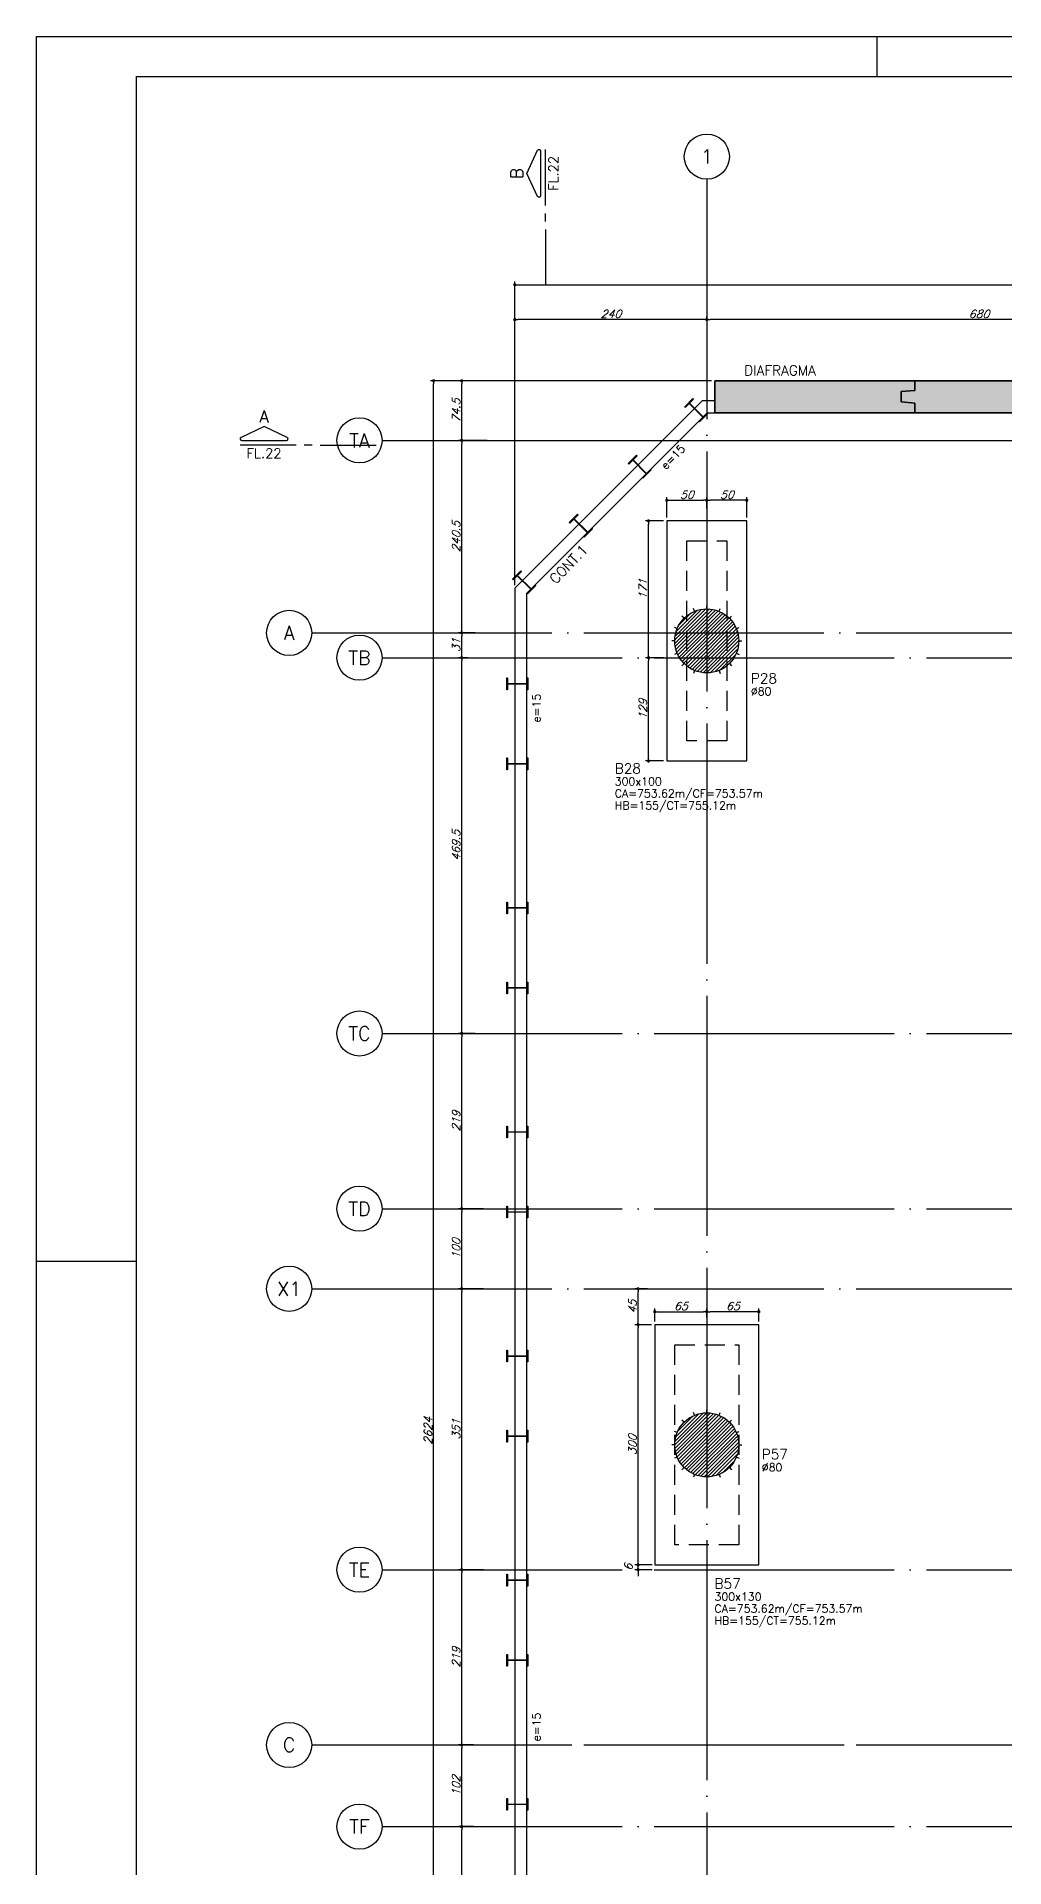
# Model space of a CAD drawing. Header units: millimetres. Extents: x -4137 to 5508, y -2380 to 3650.
# Drawn here: x -4137 to -2928, y -168 to 2120 of the extents above; entities that cross this region are included whole.
import ezdxf
from ezdxf.enums import TextEntityAlignment as Align

# ---------------------------------------------------------------- set-up
doc = ezdxf.new("R2010")
doc.units = ezdxf.units.MM
doc.header["$LTSCALE"] = 50
for name, pattern in [('ACAD_ISO04W100', [30, 24, -3, 0, -3]), ('DASHED', [0.75, 0.5, -0.25]), ('EIXO', [6.8, 6, -0.4, 0, -0.4])]:
    doc.linetypes.add(name, pattern=pattern)
doc.layers.add('A-DETL-MBND', color=5, linetype='Continuous', lineweight=9)
for name, color, linetype in [('F-BLOCOS', 3, 'Continuous'), ('F-BLOCOS-DIM', 2, 'Continuous'), ('F-BLOCOS-NOME', 3, 'Continuous'), ('F-CORTE-INDICAÇÃO', 4, 'Continuous'), ('F-COTAS', 106, 'Continuous'), ('F-EIXO', 12, 'EIXO'), ('F-ESTACAS-BARRETE', 2, 'Continuous'), ('F-MARGEM', 1, 'Continuous'), ('F-PARC-DIM', 2, 'Continuous'), ('F-PARC-NOME', 4, 'Continuous'), ('F-PILARES-DIM', 172, 'Continuous'), ('F-PILARES-HACH', 174, 'Continuous'), ('F-PILARES-N', 170, 'Continuous'), ('F-PILARES-NASCE', 4, 'Continuous'), ('F-PILARES-NOME', 170, 'Continuous'), ('F-PM_EST', 1, 'Continuous'), ('F-SOLIDO-EST', 252, 'Continuous'), ('F-TEXTO', 6, 'Continuous'), ('F-VIGAS', 3, 'Continuous')]:
    doc.layers.add(name, color=color, linetype=linetype)
doc.styles.add('CP-TEXT-INCL', font='simplex.shx', dxfattribs={"oblique": 20})
doc.styles.add('MCP', font='simplex.shx')
doc.styles.add('ROMANS', font='simplex.shx')
doc.dimstyles.new('CP-COTAS-50', dxfattribs={"dimscale": 0.8, "dimtxt": 12.5, "dimasz": 5, "dimexe": 5, "dimexo": 5, "dimgap": 2.5, "dimtad": 1, "dimdec": 1, "dimdsep": 46, "dimtxsty": 'CP-TEXT-INCL', "dimblk1": 'DOT', "dimblk2": 'DOT', "dimsah": 1, "dimcen": 9, "dimclrd": 256, "dimclre": 256, "dimclrt": 256, "dimadec": 0, "dimazin": 0, "dimtfac": 1, "dimtdec": 1, "dimtmove": 2, "dimatfit": 3, "dimldrblk": 'DOT', "dimfxl": 0, "dimtolj": 1, "dimarcsym": 0})

# ---------------------------------------------------------------- blocks, each defined once
blk = doc.blocks.new('A0-4L_900')
at = {"layer": 'F-MARGEM', "color": 2}
for p, q in [((21, 90), (21, 89)), ((0, 59.4), (2.5, 59.4))]:
    blk.add_line(p, q, dxfattribs=at)
blk.add_lwpolyline([(0, 0), (0, 90), (192.9, 90), (192.9, 0)], close=True, dxfattribs=at)
at = {"layer": 'F-MARGEM', "color": 7}
blk.add_lwpolyline([(2.5, 89), (191.9, 89), (191.9, 1), (2.5, 1)], close=True, dxfattribs=at)
blk = doc.blocks.new('*U10')
at = {"layer": 'F-CORTE-INDICAÇÃO'}
for p, q in [((-100, 0), (-170, 0)), ((-80, 0), (-90, 0)), ((-70, 0), (0, 0))]:
    blk.add_line(p, q, dxfattribs=at)
blk.add_lwpolyline([(-112, 6, 0.802585), (-111.2, 9.8), (-140, 23.3), (-168.8, 9.8, 0.802585), (-168, 6)], format="xyb", close=True, dxfattribs=at)
at = {"layer": 'F-CORTE-INDICAÇÃO', "style": 'ROMANS'}
blk.add_attdef('CORTE', text='', height=15, dxfattribs=at).set_placement((-140, 35.8), align=Align.MIDDLE_CENTER)
at = {"layer": 'F-CORTE-INDICAÇÃO', "color": 2, "style": 'ROMANS'}
blk.add_attdef('FOLHA', text='', height=12, dxfattribs=at).set_placement((-140, -10), align=Align.MIDDLE_CENTER)
blk = doc.blocks.new('*U4')
at = {"layer": 'F-EIXO'}
blk.add_line((0, 0), (7197, 0), dxfattribs=at)
at = {"layer": 'F-EIXO', "color": 2, "linetype": 'Continuous'}
blk.add_circle((-28.2072, 0), 28.2072, dxfattribs=at)
at = {"layer": 'F-TEXTO', "style": 'ROMANS'}
blk.add_attdef('EIXO', text='', height=17.5, dxfattribs=at).set_placement((-28.2072, 0), align=Align.MIDDLE_CENTER)
blk = doc.blocks.new('*U5')
at = {"layer": 'F-EIXO'}
blk.add_line((0, 0), (7285, 0), dxfattribs=at)
at = {"layer": 'F-EIXO', "color": 2, "linetype": 'Continuous'}
blk.add_circle((-28.2072, 0), 28.2072, dxfattribs=at)
at = {"layer": 'F-TEXTO', "style": 'ROMANS'}
blk.add_attdef('EIXO', text='', height=17.5, dxfattribs=at).set_placement((-28.2072, 0), align=Align.MIDDLE_CENTER)
blk = doc.blocks.new('*U25')
at = {"layer": 'F-EIXO'}
blk.add_line((0, 0), (0, -3127.9), dxfattribs=at)
at = {"layer": 'F-EIXO', "color": 2, "linetype": 'Continuous'}
blk.add_circle((0, 28.2), 28.2, dxfattribs=at)
at = {"layer": 'F-TEXTO', "style": 'ROMANS'}
blk.add_attdef('EIXO', text='', height=17.5, rotation=360, dxfattribs=at).set_placement((0, 28.2), align=Align.MIDDLE_CENTER)
blk = doc.blocks.new('A$C10EB3C7A')
at = {"layer": 'F-EIXO'}
for p, q in [((-3621.1, 1615), (3550.6, 1615)), ((-3768.5, -15), (3491.1, -15))]:
    blk.add_line(p, q, dxfattribs=at)
at = {"layer": 'F-EIXO', "linetype": 'Continuous'}
for name, p, values in [('*U25', (-3300, 1941.4), {'EIXO': '1'}), ('*U4', (-3705.8, 1615), {'EIXO': 'TA'}), ('*U5', (-3793.7, 1374.5), {'EIXO': 'A'}), ('*U4', (-3705.8, 1343.5), {'EIXO': 'TB'}), ('*U4', (-3705.8, 874), {'EIXO': 'TC'}), ('*U4', (-3705.8, 655), {'EIXO': 'TD'}), ('*U5', (-3793.7, 555), {'EIXO': 'X1'}), ('*U4', (-3705.8, 204), {'EIXO': 'TE'}), ('*U5', (-3793.7, -15), {'EIXO': 'C'}), ('*U4', (-3705.8, -117), {'EIXO': 'TF'})]:
    blk.add_blockref(name, p, dxfattribs=at).add_auto_attribs(values)
blk = doc.blocks.new('_DOT')
at = {"color": 0, "linetype": 'ByBlock'}
blk.add_line((-0.5, 0), (-1, 0), dxfattribs=at)
at = {"color": 0, "linetype": 'ByBlock', "const_width": 0.5}
blk.add_lwpolyline([(-0.25, 0, 1), (0.25, 0, 1)], format="xyb", close=True, dxfattribs=at)
blk = doc.blocks.new('*D70')
at = {"layer": 'DEFPOINTS', "color": 0, "linetype": 'Continuous', "transparency": 16777216}
for p in [(3284.5, 1809.4), (3284.5, 1699.5), (-3540, 1430.2)]:
    blk.add_point(p, dxfattribs=at)
at = {"layer": 'F-COTAS', "linetype": 'Continuous', "lineweight": -2, "transparency": 16777216}
for p, q in [((-3540, 1434.2), (-3540, 1813.4)), ((-3536, 1809.4), (3280.5, 1809.4)), ((3284.5, 1703.5), (3284.5, 1813.4))]:
    blk.add_line(p, q, dxfattribs=at)
at = {"layer": 'F-COTAS', "linetype": 'Continuous', "lineweight": -2, "transparency": 16777216, "xscale": 4, "yscale": 4, "zscale": 4, "rotation": 180}
blk.add_blockref('_DOT', (-3540, 1809.4), dxfattribs=at)
at = {"layer": 'F-COTAS', "linetype": 'Continuous', "lineweight": -2, "transparency": 16777216, "xscale": 4, "yscale": 4, "zscale": 4}
blk.add_blockref('_DOT', (3284.5, 1809.4), dxfattribs=at)
at = {"layer": 'F-COTAS', "linetype": 'Continuous', "transparency": 16777216, "insert": (-127.7, 1816.4), "char_height": 10, "attachment_point": 5, "style": 'CP-TEXT-INCL'}
blk.add_mtext('\\A1;6824.5', dxfattribs=at)
blk = doc.blocks.new('*D90')
at = {"layer": 'DEFPOINTS', "color": 0, "linetype": 'Continuous', "transparency": 16777216}
for p in [(-3300, 1766), (-3300, 1762), (-2620, 1762)]:
    blk.add_point(p, dxfattribs=at)
at = {"layer": 'F-COTAS', "linetype": 'Continuous', "lineweight": -2, "transparency": 16777216}
for p, q in [((-3300, 1766), (-3300, 1770)), ((-2624, 1766), (-3296, 1766)), ((-2620, 1766), (-2620, 1770))]:
    blk.add_line(p, q, dxfattribs=at)
at = {"layer": 'F-COTAS', "linetype": 'Continuous', "lineweight": -2, "transparency": 16777216, "xscale": 4, "yscale": 4, "zscale": 4, "rotation": 180}
blk.add_blockref('_DOT', (-3300, 1766), dxfattribs=at)
at = {"layer": 'F-COTAS', "linetype": 'Continuous', "lineweight": -2, "transparency": 16777216, "xscale": 4, "yscale": 4, "zscale": 4}
blk.add_blockref('_DOT', (-2620, 1766), dxfattribs=at)
at = {"layer": 'F-COTAS', "linetype": 'Continuous', "transparency": 16777216, "insert": (-2960, 1773), "char_height": 10, "attachment_point": 5, "style": 'CP-TEXT-INCL'}
blk.add_mtext('\\A1;680', dxfattribs=at)
blk = doc.blocks.new('*D91')
at = {"layer": 'DEFPOINTS', "color": 0, "linetype": 'Continuous', "transparency": 16777216}
for p in [(-3540, 1766), (-3300, 1762), (-3540, 1430.2)]:
    blk.add_point(p, dxfattribs=at)
at = {"layer": 'F-COTAS', "linetype": 'Continuous', "lineweight": -2, "transparency": 16777216}
for p, q in [((-3540, 1434.2), (-3540, 1770)), ((-3304, 1766), (-3536, 1766)), ((-3300, 1766), (-3300, 1770))]:
    blk.add_line(p, q, dxfattribs=at)
at = {"layer": 'F-COTAS', "linetype": 'Continuous', "lineweight": -2, "transparency": 16777216, "xscale": 4, "yscale": 4, "zscale": 4, "rotation": 180}
blk.add_blockref('_DOT', (-3540, 1766), dxfattribs=at)
at = {"layer": 'F-COTAS', "linetype": 'Continuous', "lineweight": -2, "transparency": 16777216, "xscale": 4, "yscale": 4, "zscale": 4}
blk.add_blockref('_DOT', (-3300, 1766), dxfattribs=at)
at = {"layer": 'F-COTAS', "linetype": 'Continuous', "transparency": 16777216, "insert": (-3420, 1773), "char_height": 10, "attachment_point": 5, "style": 'CP-TEXT-INCL'}
blk.add_mtext('\\A1;240', dxfattribs=at)
blk = doc.blocks.new('*D92')
at = {"layer": 'DEFPOINTS', "color": 0, "linetype": 'Continuous', "transparency": 16777216}
for p in [(-3641.4, 1689.5), (-3290, 1689.5), (-3540, -934.5)]:
    blk.add_point(p, dxfattribs=at)
at = {"layer": 'F-COTAS', "linetype": 'Continuous', "lineweight": -2, "transparency": 16777216}
for p, q in [((-3294, 1689.5), (-3645.4, 1689.5)), ((-3641.4, -930.5), (-3641.4, 1685.5)), ((-3544, -934.5), (-3645.4, -934.5))]:
    blk.add_line(p, q, dxfattribs=at)
at = {"layer": 'F-COTAS', "linetype": 'Continuous', "lineweight": -2, "transparency": 16777216, "xscale": 4, "yscale": 4, "zscale": 4}
for p, rotation in [((-3641.4, 1689.5), 90), ((-3641.4, -934.5), 270)]:
    blk.add_blockref('_DOT', p, dxfattribs=dict(at, rotation=rotation))
at = {"layer": 'F-COTAS', "linetype": 'Continuous', "transparency": 16777216, "insert": (-3648.4, 377.5), "char_height": 10, "attachment_point": 5, "rotation": 90, "style": 'CP-TEXT-INCL'}
blk.add_mtext('\\A1;2624', dxfattribs=at)
blk = doc.blocks.new('*D95')
at = {"layer": 'DEFPOINTS', "color": 0, "linetype": 'Continuous', "transparency": 16777216}
for p in [(-3606.3, -117), (-3587.6, -117), (-3594.5, -484.5)]:
    blk.add_point(p, dxfattribs=at)
at = {"layer": 'F-COTAS', "linetype": 'Continuous', "lineweight": -2, "transparency": 16777216}
for p, q in [((-3591.6, -117), (-3610.3, -117)), ((-3606.3, -480.5), (-3606.3, -121)), ((-3598.5, -484.5), (-3610.3, -484.5))]:
    blk.add_line(p, q, dxfattribs=at)
at = {"layer": 'F-COTAS', "linetype": 'Continuous', "lineweight": -2, "transparency": 16777216, "xscale": 4, "yscale": 4, "zscale": 4}
for p, rotation in [((-3606.3, -117), 90), ((-3606.3, -484.5), 270)]:
    blk.add_blockref('_DOT', p, dxfattribs=dict(at, rotation=rotation))
at = {"layer": 'F-COTAS', "linetype": 'Continuous', "transparency": 16777216, "insert": (-3613.3, -300.7), "char_height": 10, "attachment_point": 5, "rotation": 90, "style": 'CP-TEXT-INCL'}
blk.add_mtext('\\A1;367.5', dxfattribs=at)
blk = doc.blocks.new('*D96')
at = {"layer": 'DEFPOINTS', "color": 0, "linetype": 'Continuous', "transparency": 16777216}
for p in [(-3606.3, -15), (-3587.6, -15), (-3587.6, -117)]:
    blk.add_point(p, dxfattribs=at)
at = {"layer": 'F-COTAS', "linetype": 'Continuous', "lineweight": -2, "transparency": 16777216}
for p, q in [((-3591.6, -15), (-3610.3, -15)), ((-3606.3, -113), (-3606.3, -19)), ((-3591.6, -117), (-3610.3, -117))]:
    blk.add_line(p, q, dxfattribs=at)
at = {"layer": 'F-COTAS', "linetype": 'Continuous', "lineweight": -2, "transparency": 16777216, "xscale": 4, "yscale": 4, "zscale": 4}
for p, rotation in [((-3606.3, -15), 90), ((-3606.3, -117), 270)]:
    blk.add_blockref('_DOT', p, dxfattribs=dict(at, rotation=rotation))
at = {"layer": 'F-COTAS', "linetype": 'Continuous', "transparency": 16777216, "insert": (-3613.3, -66), "char_height": 10, "attachment_point": 5, "rotation": 90, "style": 'CP-TEXT-INCL'}
blk.add_mtext('\\A1;102', dxfattribs=at)
blk = doc.blocks.new('*D97')
at = {"layer": 'DEFPOINTS', "color": 0, "linetype": 'Continuous', "transparency": 16777216}
for p in [(-3606.3, 204), (-3575, 204), (-3587.6, -15)]:
    blk.add_point(p, dxfattribs=at)
at = {"layer": 'F-COTAS', "linetype": 'Continuous', "lineweight": -2, "transparency": 16777216}
for p, q in [((-3579, 204), (-3610.3, 204)), ((-3606.3, -11), (-3606.3, 200)), ((-3591.6, -15), (-3610.3, -15))]:
    blk.add_line(p, q, dxfattribs=at)
at = {"layer": 'F-COTAS', "linetype": 'Continuous', "lineweight": -2, "transparency": 16777216, "xscale": 4, "yscale": 4, "zscale": 4}
for p, rotation in [((-3606.3, 204), 90), ((-3606.3, -15), 270)]:
    blk.add_blockref('_DOT', p, dxfattribs=dict(at, rotation=rotation))
at = {"layer": 'F-COTAS', "linetype": 'Continuous', "transparency": 16777216, "insert": (-3613.3, 94.5), "char_height": 10, "attachment_point": 5, "rotation": 90, "style": 'CP-TEXT-INCL'}
blk.add_mtext('\\A1;219', dxfattribs=at)
blk = doc.blocks.new('*D98')
at = {"layer": 'DEFPOINTS', "color": 0, "linetype": 'Continuous', "transparency": 16777216}
for p in [(-3606.3, 555), (-3575, 555), (-3575, 204)]:
    blk.add_point(p, dxfattribs=at)
at = {"layer": 'F-COTAS', "linetype": 'Continuous', "lineweight": -2, "transparency": 16777216}
for p, q in [((-3579, 555), (-3610.3, 555)), ((-3606.3, 208), (-3606.3, 551)), ((-3579, 204), (-3610.3, 204))]:
    blk.add_line(p, q, dxfattribs=at)
at = {"layer": 'F-COTAS', "linetype": 'Continuous', "lineweight": -2, "transparency": 16777216, "xscale": 4, "yscale": 4, "zscale": 4}
for p, rotation in [((-3606.3, 555), 90), ((-3606.3, 204), 270)]:
    blk.add_blockref('_DOT', p, dxfattribs=dict(at, rotation=rotation))
at = {"layer": 'F-COTAS', "linetype": 'Continuous', "transparency": 16777216, "insert": (-3613.3, 379.5), "char_height": 10, "attachment_point": 5, "rotation": 90, "style": 'CP-TEXT-INCL'}
blk.add_mtext('\\A1;351', dxfattribs=at)
blk = doc.blocks.new('*D99')
at = {"layer": 'DEFPOINTS', "color": 0, "linetype": 'Continuous', "transparency": 16777216}
for p in [(-3606.3, 655), (-3575, 655), (-3575, 555)]:
    blk.add_point(p, dxfattribs=at)
at = {"layer": 'F-COTAS', "linetype": 'Continuous', "lineweight": -2, "transparency": 16777216}
for p, q in [((-3579, 655), (-3610.3, 655)), ((-3606.3, 559), (-3606.3, 651)), ((-3579, 555), (-3610.3, 555))]:
    blk.add_line(p, q, dxfattribs=at)
at = {"layer": 'F-COTAS', "linetype": 'Continuous', "lineweight": -2, "transparency": 16777216, "xscale": 4, "yscale": 4, "zscale": 4}
for p, rotation in [((-3606.3, 655), 90), ((-3606.3, 555), 270)]:
    blk.add_blockref('_DOT', p, dxfattribs=dict(at, rotation=rotation))
at = {"layer": 'F-COTAS', "linetype": 'Continuous', "transparency": 16777216, "insert": (-3613.3, 605), "char_height": 10, "attachment_point": 5, "rotation": 90, "style": 'CP-TEXT-INCL'}
blk.add_mtext('\\A1;100', dxfattribs=at)
blk = doc.blocks.new('*D100')
at = {"layer": 'DEFPOINTS', "color": 0, "linetype": 'Continuous', "transparency": 16777216}
for p in [(-3606.3, 874), (-3585.3, 874), (-3575, 655)]:
    blk.add_point(p, dxfattribs=at)
at = {"layer": 'F-COTAS', "linetype": 'Continuous', "lineweight": -2, "transparency": 16777216}
for p, q in [((-3589.3, 874), (-3610.3, 874)), ((-3606.3, 659), (-3606.3, 870)), ((-3579, 655), (-3610.3, 655))]:
    blk.add_line(p, q, dxfattribs=at)
at = {"layer": 'F-COTAS', "linetype": 'Continuous', "lineweight": -2, "transparency": 16777216, "xscale": 4, "yscale": 4, "zscale": 4}
for p, rotation in [((-3606.3, 874), 90), ((-3606.3, 655), 270)]:
    blk.add_blockref('_DOT', p, dxfattribs=dict(at, rotation=rotation))
at = {"layer": 'F-COTAS', "linetype": 'Continuous', "transparency": 16777216, "insert": (-3613.3, 764.5), "char_height": 10, "attachment_point": 5, "rotation": 90, "style": 'CP-TEXT-INCL'}
blk.add_mtext('\\A1;219', dxfattribs=at)
blk = doc.blocks.new('*D101')
at = {"layer": 'DEFPOINTS', "color": 0, "linetype": 'Continuous', "transparency": 16777216}
for p in [(-3606.3, 1343.5), (-3594.5, 1343.5), (-3585.3, 874)]:
    blk.add_point(p, dxfattribs=at)
at = {"layer": 'F-COTAS', "linetype": 'Continuous', "lineweight": -2, "transparency": 16777216}
for p, q in [((-3598.5, 1343.5), (-3610.3, 1343.5)), ((-3606.3, 878), (-3606.3, 1339.5)), ((-3589.3, 874), (-3610.3, 874))]:
    blk.add_line(p, q, dxfattribs=at)
at = {"layer": 'F-COTAS', "linetype": 'Continuous', "lineweight": -2, "transparency": 16777216, "xscale": 4, "yscale": 4, "zscale": 4}
for p, rotation in [((-3606.3, 1343.5), 90), ((-3606.3, 874), 270)]:
    blk.add_blockref('_DOT', p, dxfattribs=dict(at, rotation=rotation))
at = {"layer": 'F-COTAS', "linetype": 'Continuous', "transparency": 16777216, "insert": (-3613.3, 1108.8), "char_height": 10, "attachment_point": 5, "rotation": 90, "style": 'CP-TEXT-INCL'}
blk.add_mtext('\\A1;469.5', dxfattribs=at)
blk = doc.blocks.new('*D102')
at = {"layer": 'DEFPOINTS', "color": 0, "linetype": 'Continuous', "transparency": 16777216}
for p in [(-3606.3, 1374.5), (-3585.3, 1374.5), (-3594.5, 1343.5)]:
    blk.add_point(p, dxfattribs=at)
at = {"layer": 'F-COTAS', "linetype": 'Continuous', "lineweight": -2, "transparency": 16777216}
for p, q in [((-3589.3, 1374.5), (-3610.3, 1374.5)), ((-3606.3, 1347.5), (-3606.3, 1370.5)), ((-3598.5, 1343.5), (-3610.3, 1343.5))]:
    blk.add_line(p, q, dxfattribs=at)
at = {"layer": 'F-COTAS', "linetype": 'Continuous', "lineweight": -2, "transparency": 16777216, "xscale": 4, "yscale": 4, "zscale": 4}
for p, rotation in [((-3606.3, 1374.5), 90), ((-3606.3, 1343.5), 270)]:
    blk.add_blockref('_DOT', p, dxfattribs=dict(at, rotation=rotation))
at = {"layer": 'F-COTAS', "linetype": 'Continuous', "transparency": 16777216, "insert": (-3613.3, 1359), "char_height": 10, "attachment_point": 5, "rotation": 90, "style": 'CP-TEXT-INCL'}
blk.add_mtext('\\A1;31', dxfattribs=at)
blk = doc.blocks.new('*D103')
at = {"layer": 'DEFPOINTS', "color": 0, "linetype": 'Continuous', "transparency": 16777216}
for p in [(-3606.3, 1615), (-3570.4, 1615), (-3585.3, 1374.5)]:
    blk.add_point(p, dxfattribs=at)
at = {"layer": 'F-COTAS', "linetype": 'Continuous', "lineweight": -2, "transparency": 16777216}
for p, q in [((-3574.4, 1615), (-3610.3, 1615)), ((-3606.3, 1378.5), (-3606.3, 1611)), ((-3589.3, 1374.5), (-3610.3, 1374.5))]:
    blk.add_line(p, q, dxfattribs=at)
at = {"layer": 'F-COTAS', "linetype": 'Continuous', "lineweight": -2, "transparency": 16777216, "xscale": 4, "yscale": 4, "zscale": 4}
for p, rotation in [((-3606.3, 1615), 90), ((-3606.3, 1374.5), 270)]:
    blk.add_blockref('_DOT', p, dxfattribs=dict(at, rotation=rotation))
at = {"layer": 'F-COTAS', "linetype": 'Continuous', "transparency": 16777216, "insert": (-3613.3, 1494.8), "char_height": 10, "attachment_point": 5, "rotation": 90, "style": 'CP-TEXT-INCL'}
blk.add_mtext('\\A1;240.5', dxfattribs=at)
blk = doc.blocks.new('*D104')
at = {"layer": 'DEFPOINTS', "color": 0, "linetype": 'Continuous', "transparency": 16777216}
for p in [(-3606.3, 1689.5), (-3290, 1689.5), (-3570.4, 1615)]:
    blk.add_point(p, dxfattribs=at)
at = {"layer": 'F-COTAS', "linetype": 'Continuous', "lineweight": -2, "transparency": 16777216}
for p, q in [((-3294, 1689.5), (-3610.3, 1689.5)), ((-3606.3, 1619), (-3606.3, 1685.5)), ((-3574.4, 1615), (-3610.3, 1615))]:
    blk.add_line(p, q, dxfattribs=at)
at = {"layer": 'F-COTAS', "linetype": 'Continuous', "lineweight": -2, "transparency": 16777216, "xscale": 4, "yscale": 4, "zscale": 4}
for p, rotation in [((-3606.3, 1689.5), 90), ((-3606.3, 1615), 270)]:
    blk.add_blockref('_DOT', p, dxfattribs=dict(at, rotation=rotation))
at = {"layer": 'F-COTAS', "linetype": 'Continuous', "transparency": 16777216, "insert": (-3613.3, 1652.3), "char_height": 10, "attachment_point": 5, "rotation": 90, "style": 'CP-TEXT-INCL'}
blk.add_mtext('\\A1;74.5', dxfattribs=at)
blk = doc.blocks.new('*D224')
at = {"layer": 'DEFPOINTS', "color": 0, "transparency": 16777216}
for p in [(-3300, 1540.2), (-3350, 1514.5), (-3300, 1526.1)]:
    blk.add_point(p, dxfattribs=at)
at = {"layer": 'F-COTAS', "lineweight": -2, "transparency": 16777216}
for p, q in [((-3350, 1518.5), (-3350, 1544.2)), ((-3346, 1540.2), (-3304, 1540.2)), ((-3300, 1530.1), (-3300, 1544.2))]:
    blk.add_line(p, q, dxfattribs=at)
at = {"layer": 'F-COTAS', "lineweight": -2, "transparency": 16777216, "xscale": 4, "yscale": 4, "zscale": 4, "rotation": 180}
blk.add_blockref('_DOT', (-3350, 1540.2), dxfattribs=at)
at = {"layer": 'F-COTAS', "lineweight": -2, "transparency": 16777216, "xscale": 4, "yscale": 4, "zscale": 4}
blk.add_blockref('_DOT', (-3300, 1540.2), dxfattribs=at)
at = {"layer": 'F-COTAS', "transparency": 16777216, "insert": (-3325, 1547.2), "char_height": 10, "attachment_point": 5, "style": 'CP-TEXT-INCL'}
blk.add_mtext('\\A1;50', dxfattribs=at)
blk = doc.blocks.new('*D225')
at = {"layer": 'DEFPOINTS', "color": 0, "transparency": 16777216}
for p in [(-3300, 1540.2), (-3300, 1528.4), (-3250, 1514.5)]:
    blk.add_point(p, dxfattribs=at)
at = {"layer": 'F-COTAS', "lineweight": -2, "transparency": 16777216}
for p, q in [((-3300, 1532.4), (-3300, 1544.2)), ((-3254, 1540.2), (-3296, 1540.2)), ((-3250, 1518.5), (-3250, 1544.2))]:
    blk.add_line(p, q, dxfattribs=at)
at = {"layer": 'F-COTAS', "lineweight": -2, "transparency": 16777216, "xscale": 4, "yscale": 4, "zscale": 4, "rotation": 180}
blk.add_blockref('_DOT', (-3300, 1540.2), dxfattribs=at)
at = {"layer": 'F-COTAS', "lineweight": -2, "transparency": 16777216, "xscale": 4, "yscale": 4, "zscale": 4}
blk.add_blockref('_DOT', (-3250, 1540.2), dxfattribs=at)
at = {"layer": 'F-COTAS', "transparency": 16777216, "insert": (-3275, 1547.2), "char_height": 10, "attachment_point": 5, "style": 'CP-TEXT-INCL'}
blk.add_mtext('\\A1;50', dxfattribs=at)
blk = doc.blocks.new('*D226')
at = {"layer": 'DEFPOINTS', "color": 0, "transparency": 16777216}
for p in [(-3372.8, 1343.5), (-3359.5, 1343.5), (-3350, 1214.5)]:
    blk.add_point(p, dxfattribs=at)
at = {"layer": 'F-COTAS', "lineweight": -2, "transparency": 16777216}
for p, q in [((-3363.5, 1343.5), (-3376.8, 1343.5)), ((-3372.8, 1218.5), (-3372.8, 1339.5)), ((-3354, 1214.5), (-3376.8, 1214.5))]:
    blk.add_line(p, q, dxfattribs=at)
at = {"layer": 'F-COTAS', "lineweight": -2, "transparency": 16777216, "xscale": 4, "yscale": 4, "zscale": 4}
for p, rotation in [((-3372.8, 1343.5), 90), ((-3372.8, 1214.5), 270)]:
    blk.add_blockref('_DOT', p, dxfattribs=dict(at, rotation=rotation))
at = {"layer": 'F-COTAS', "transparency": 16777216, "insert": (-3379.8, 1279), "char_height": 10, "attachment_point": 5, "rotation": 90, "style": 'CP-TEXT-INCL'}
blk.add_mtext('\\A1;129', dxfattribs=at)
blk = doc.blocks.new('*D227')
at = {"layer": 'DEFPOINTS', "color": 0, "transparency": 16777216}
for p in [(-3372.8, 1514.5), (-3350, 1514.5), (-3350, 1343.5)]:
    blk.add_point(p, dxfattribs=at)
at = {"layer": 'F-COTAS', "lineweight": -2, "transparency": 16777216}
for p, q in [((-3354, 1514.5), (-3376.8, 1514.5)), ((-3372.8, 1347.5), (-3372.8, 1510.5)), ((-3354, 1343.5), (-3376.8, 1343.5))]:
    blk.add_line(p, q, dxfattribs=at)
at = {"layer": 'F-COTAS', "lineweight": -2, "transparency": 16777216, "xscale": 4, "yscale": 4, "zscale": 4}
for p, rotation in [((-3372.8, 1514.5), 90), ((-3372.8, 1343.5), 270)]:
    blk.add_blockref('_DOT', p, dxfattribs=dict(at, rotation=rotation))
at = {"layer": 'F-COTAS', "transparency": 16777216, "insert": (-3379.8, 1429), "char_height": 10, "attachment_point": 5, "rotation": 90, "style": 'CP-TEXT-INCL'}
blk.add_mtext('\\A1;171', dxfattribs=at)
blk = doc.blocks.new('*D234')
at = {"layer": 'DEFPOINTS', "color": 0, "transparency": 16777216}
for p in [(-3385.9, 210), (-3364.4, 210), (-3364.4, 204)]:
    blk.add_point(p, dxfattribs=at)
at = {"layer": 'F-COTAS', "lineweight": -2, "transparency": 16777216}
for p, q in [((-3368.4, 210), (-3389.9, 210)), ((-3385.9, 214), (-3385.9, 218)), ((-3385.9, 204), (-3385.9, 210)), ((-3368.4, 204), (-3389.9, 204)), ((-3385.9, 200), (-3385.9, 196))]:
    blk.add_line(p, q, dxfattribs=at)
at = {"layer": 'F-COTAS', "lineweight": -2, "transparency": 16777216, "xscale": 4, "yscale": 4, "zscale": 4}
for p, rotation in [((-3385.9, 210), 270), ((-3385.9, 204), 90)]:
    blk.add_blockref('_DOT', p, dxfattribs=dict(at, rotation=rotation))
at = {"layer": 'F-COTAS', "transparency": 16777216, "insert": (-3397.9, 207), "char_height": 10, "attachment_point": 5, "rotation": 90, "style": 'CP-TEXT-INCL'}
blk.add_mtext('\\A1;6', dxfattribs=at)
blk = doc.blocks.new('*D235')
at = {"layer": 'DEFPOINTS', "color": 0, "transparency": 16777216}
for p in [(-3385.9, 510), (-3365, 510), (-3365, 210)]:
    blk.add_point(p, dxfattribs=at)
at = {"layer": 'F-COTAS', "lineweight": -2, "transparency": 16777216}
for p, q in [((-3369, 510), (-3389.9, 510)), ((-3385.9, 214), (-3385.9, 506)), ((-3369, 210), (-3389.9, 210))]:
    blk.add_line(p, q, dxfattribs=at)
at = {"layer": 'F-COTAS', "lineweight": -2, "transparency": 16777216, "xscale": 4, "yscale": 4, "zscale": 4}
for p, rotation in [((-3385.9, 510), 90), ((-3385.9, 210), 270)]:
    blk.add_blockref('_DOT', p, dxfattribs=dict(at, rotation=rotation))
at = {"layer": 'F-COTAS', "transparency": 16777216, "insert": (-3392.9, 360), "char_height": 10, "attachment_point": 5, "rotation": 90, "style": 'CP-TEXT-INCL'}
blk.add_mtext('\\A1;300', dxfattribs=at)
blk = doc.blocks.new('*D236')
at = {"layer": 'DEFPOINTS', "color": 0, "transparency": 16777216}
for p in [(-3385.9, 555), (-3370.1, 555), (-3365, 510)]:
    blk.add_point(p, dxfattribs=at)
at = {"layer": 'F-COTAS', "lineweight": -2, "transparency": 16777216}
for p, q in [((-3374.1, 555), (-3389.9, 555)), ((-3385.9, 514), (-3385.9, 551)), ((-3369, 510), (-3389.9, 510))]:
    blk.add_line(p, q, dxfattribs=at)
at = {"layer": 'F-COTAS', "lineweight": -2, "transparency": 16777216, "xscale": 4, "yscale": 4, "zscale": 4}
for p, rotation in [((-3385.9, 555), 90), ((-3385.9, 510), 270)]:
    blk.add_blockref('_DOT', p, dxfattribs=dict(at, rotation=rotation))
at = {"layer": 'F-COTAS', "transparency": 16777216, "insert": (-3392.9, 532.5), "char_height": 10, "attachment_point": 5, "rotation": 90, "style": 'CP-TEXT-INCL'}
blk.add_mtext('\\A1;45', dxfattribs=at)
blk = doc.blocks.new('*D237')
at = {"layer": 'DEFPOINTS', "color": 0, "transparency": 16777216}
for p in [(-3300, 526.4), (-3365, 510), (-3300, 522.8)]:
    blk.add_point(p, dxfattribs=at)
at = {"layer": 'F-COTAS', "lineweight": -2, "transparency": 16777216}
for p, q in [((-3365, 514), (-3365, 530.4)), ((-3361, 526.4), (-3304, 526.4)), ((-3300, 526.8), (-3300, 530.4))]:
    blk.add_line(p, q, dxfattribs=at)
at = {"layer": 'F-COTAS', "lineweight": -2, "transparency": 16777216, "xscale": 4, "yscale": 4, "zscale": 4, "rotation": 180}
blk.add_blockref('_DOT', (-3365, 526.4), dxfattribs=at)
at = {"layer": 'F-COTAS', "lineweight": -2, "transparency": 16777216, "xscale": 4, "yscale": 4, "zscale": 4}
blk.add_blockref('_DOT', (-3300, 526.4), dxfattribs=at)
at = {"layer": 'F-COTAS', "transparency": 16777216, "insert": (-3332.5, 533.4), "char_height": 10, "attachment_point": 5, "style": 'CP-TEXT-INCL'}
blk.add_mtext('\\A1;65', dxfattribs=at)
blk = doc.blocks.new('*D238')
at = {"layer": 'DEFPOINTS', "color": 0, "transparency": 16777216}
for p in [(-3300, 526.4), (-3300, 515.3), (-3235, 510)]:
    blk.add_point(p, dxfattribs=at)
at = {"layer": 'F-COTAS', "lineweight": -2, "transparency": 16777216}
for p, q in [((-3300, 519.3), (-3300, 530.4)), ((-3239, 526.4), (-3296, 526.4)), ((-3235, 514), (-3235, 530.4))]:
    blk.add_line(p, q, dxfattribs=at)
at = {"layer": 'F-COTAS', "lineweight": -2, "transparency": 16777216, "xscale": 4, "yscale": 4, "zscale": 4, "rotation": 180}
blk.add_blockref('_DOT', (-3300, 526.4), dxfattribs=at)
at = {"layer": 'F-COTAS', "lineweight": -2, "transparency": 16777216, "xscale": 4, "yscale": 4, "zscale": 4}
blk.add_blockref('_DOT', (-3235, 526.4), dxfattribs=at)
at = {"layer": 'F-COTAS', "transparency": 16777216, "insert": (-3267.5, 533.4), "char_height": 10, "attachment_point": 5, "style": 'CP-TEXT-INCL'}
blk.add_mtext('\\A1;65', dxfattribs=at)
blk = doc.blocks.new('Pilares W Gerdau - W250X38_5-1254661-Térreo')
at = {"layer": 'F-PM_EST'}
for p, q in [((-7.35, 11.98), (-7.35, 13.1)), ((-7.35, 13.1), (7.35, 13.1)), ((-7.35, 13.1), (7.35, 13.1)), ((-7.35, 11.98), (-7.35, 13.1)), ((-0.33, 11.98), (-7.35, 11.98)), ((-0.33, 11.98), (-7.35, 11.98)), ((-0.33, -11.98), (-0.33, 11.98)), ((-0.33, -11.98), (-0.33, 11.98)), ((7.35, 11.98), (0.33, 11.98)), ((0.33, 11.98), (0.33, -11.98)), ((0.33, 11.98), (0.33, -11.98)), ((7.35, 11.98), (0.33, 11.98)), ((7.35, 13.1), (7.35, 11.98)), ((7.35, 13.1), (7.35, 11.98)), ((-7.35, -13.1), (-7.35, -11.98)), ((-7.35, -11.98), (-0.33, -11.98)), ((-7.35, -11.98), (-0.33, -11.98)), ((-7.35, -13.1), (-7.35, -11.98)), ((7.35, -13.1), (-7.35, -13.1)), ((7.35, -13.1), (-7.35, -13.1)), ((0.33, -11.98), (7.35, -11.98)), ((0.33, -11.98), (7.35, -11.98)), ((7.35, -11.98), (7.35, -13.1)), ((7.35, -11.98), (7.35, -13.1))]:
    blk.add_line(p, q, dxfattribs=at)
blk = doc.blocks.new('Pilares W Gerdau - W250X38_5-590170-Térreo')
at = {"layer": 'F-PM_EST'}
for p, q in [((-7.35, 11.98), (-7.35, 13.1)), ((-7.35, 13.1), (7.35, 13.1)), ((-7.35, 13.1), (7.35, 13.1)), ((-7.35, 11.98), (-7.35, 13.1)), ((-0.33, 11.98), (-7.35, 11.98)), ((-0.33, 11.98), (-7.35, 11.98)), ((-0.33, -11.98), (-0.33, 11.98)), ((-0.33, -11.98), (-0.33, 11.98)), ((7.35, 11.98), (0.33, 11.98)), ((0.33, 11.98), (0.33, -11.98)), ((0.33, 11.98), (0.33, -11.98)), ((7.35, 11.98), (0.33, 11.98)), ((7.35, 13.1), (7.35, 11.98)), ((7.35, 13.1), (7.35, 11.98)), ((-7.35, -13.1), (-7.35, -11.98)), ((-7.35, -11.98), (-0.33, -11.98)), ((-7.35, -11.98), (-0.33, -11.98)), ((-7.35, -13.1), (-7.35, -11.98)), ((7.35, -13.1), (-7.35, -13.1)), ((7.35, -13.1), (-7.35, -13.1)), ((0.33, -11.98), (7.35, -11.98)), ((0.33, -11.98), (7.35, -11.98)), ((7.35, -11.98), (7.35, -13.1)), ((7.35, -11.98), (7.35, -13.1))]:
    blk.add_line(p, q, dxfattribs=at)
blk = doc.blocks.new('Pilares W Gerdau - W250X38_5-590579-Térreo')
at = {"layer": 'F-PM_EST'}
for p, q in [((-7.35, 11.98), (-7.35, 13.1)), ((-7.35, 13.1), (7.35, 13.1)), ((-7.35, 13.1), (7.35, 13.1)), ((-7.35, 11.98), (-7.35, 13.1)), ((-0.33, 11.98), (-7.35, 11.98)), ((-0.33, 11.98), (-7.35, 11.98)), ((-0.33, -11.98), (-0.33, 11.98)), ((-0.33, -11.98), (-0.33, 11.98)), ((7.35, 11.98), (0.33, 11.98)), ((0.33, 11.98), (0.33, -11.98)), ((0.33, 11.98), (0.33, -11.98)), ((7.35, 11.98), (0.33, 11.98)), ((7.35, 13.1), (7.35, 11.98)), ((7.35, 13.1), (7.35, 11.98)), ((-7.35, -13.1), (-7.35, -11.98)), ((-7.35, -11.98), (-0.33, -11.98)), ((-7.35, -11.98), (-0.33, -11.98)), ((-7.35, -13.1), (-7.35, -11.98)), ((7.35, -13.1), (-7.35, -13.1)), ((7.35, -13.1), (-7.35, -13.1)), ((0.33, -11.98), (7.35, -11.98)), ((0.33, -11.98), (7.35, -11.98)), ((7.35, -11.98), (7.35, -13.1)), ((7.35, -11.98), (7.35, -13.1))]:
    blk.add_line(p, q, dxfattribs=at)
blk = doc.blocks.new('Pilares W Gerdau - W250X38_5-600649-Térreo')
at = {"layer": 'F-PM_EST'}
for p, q in [((-7.35, 11.98), (-7.35, 13.1)), ((-7.35, 13.1), (7.35, 13.1)), ((-7.35, 13.1), (7.35, 13.1)), ((-7.35, 11.98), (-7.35, 13.1)), ((-0.33, 11.98), (-7.35, 11.98)), ((-0.33, 11.98), (-7.35, 11.98)), ((-0.33, -11.98), (-0.33, 11.98)), ((-0.33, -11.98), (-0.33, 11.98)), ((7.35, 11.98), (0.33, 11.98)), ((0.33, 11.98), (0.33, -11.98)), ((0.33, 11.98), (0.33, -11.98)), ((7.35, 11.98), (0.33, 11.98)), ((7.35, 13.1), (7.35, 11.98)), ((7.35, 13.1), (7.35, 11.98)), ((-7.35, -13.1), (-7.35, -11.98)), ((-7.35, -11.98), (-0.33, -11.98)), ((-7.35, -11.98), (-0.33, -11.98)), ((-7.35, -13.1), (-7.35, -11.98)), ((7.35, -13.1), (-7.35, -13.1)), ((7.35, -13.1), (-7.35, -13.1)), ((0.33, -11.98), (7.35, -11.98)), ((0.33, -11.98), (7.35, -11.98)), ((7.35, -11.98), (7.35, -13.1)), ((7.35, -11.98), (7.35, -13.1))]:
    blk.add_line(p, q, dxfattribs=at)
blk = doc.blocks.new('A$C1CCB5D26')
at = {"layer": 'A-DETL-MBND'}
for name, p, rotation in [('Pilares W Gerdau - W250X38_5-1254661-Térreo', (-3313.2, 1652.8), 45.00000000000017), ('Pilares W Gerdau - W250X38_5-1254661-Térreo', (-3383.9, 1582.1), 45.00000000000017), ('Pilares W Gerdau - W250X38_5-1254661-Térreo', (-3457.5, 1508.4), 45.00000000000017), ('Pilares W Gerdau - W250X38_5-1254661-Térreo', (-3528.2, 1437.7), 45.00000000000017), ('Pilares W Gerdau - W250X38_5-590170-Térreo', (-3536.9, 1310.9), 90.0000000000002), ('Pilares W Gerdau - W250X38_5-590170-Térreo', (-3536.9, 1210.9), 90.0000000000002), ('Pilares W Gerdau - W250X38_5-590170-Térreo', (-3536.9, 1030.9), 90.0000000000002), ('Pilares W Gerdau - W250X38_5-600649-Térreo', (-3536.9, 930.9), 90.0000000000002), ('Pilares W Gerdau - W250X38_5-600649-Térreo', (-3536.9, 750.9), 90.0000000000002), ('Pilares W Gerdau - W250X38_5-600649-Térreo', (-3536.9, 650.9), 90.0000000000002), ('Pilares W Gerdau - W250X38_5-590579-Térreo', (-3536.9, 470.9), 90.0000000000002), ('Pilares W Gerdau - W250X38_5-590579-Térreo', (-3536.9, 370.9), 90.0000000000002), ('Pilares W Gerdau - W250X38_5-590579-Térreo', (-3536.9, 190.9), 90.0000000000002), ('Pilares W Gerdau - W250X38_5-590579-Térreo', (-3536.9, 90.9), 90.0000000000002), ('Pilares W Gerdau - W250X38_5-590579-Térreo', (-3536.9, -89.1), 90.0000000000002)]:
    blk.add_blockref(name, p, dxfattribs=dict(at, rotation=rotation))

msp = doc.modelspace()

# ---------------------------------------------------------------- hatches: boundary and pattern name
at = {"layer": 'F-PILARES-HACH'}
h = msp.add_hatch(dxfattribs=at)
h.set_pattern_fill('ANSI31', color=256)
edge = h.paths.add_edge_path()
edge.add_arc((-3300, 1364.5), 40, 0, 360)
h = msp.add_hatch(dxfattribs=at)
h.set_pattern_fill('ANSI31', color=256)
edge = h.paths.add_edge_path()
edge.add_arc((-3300, 360), 40, 0, 360)
at = {"layer": 'F-SOLIDO-EST'}
h = msp.add_hatch(color=256, dxfattribs=at)
h.dxf.hatch_style = 1
h.paths.add_polyline_path([(-3057, 1676), (-3040, 1677.5), (-3040, 1689.5), (-3290, 1689.5), (-3290, 1649.5), (-3040, 1649.5), (-3040, 1661.5), (-3057, 1663)])
h = msp.add_hatch(color=256, dxfattribs=at)
h.dxf.hatch_style = 1
h.paths.add_polyline_path([(-2807, 1676), (-2790, 1677.5), (-2790, 1689.5), (-3040, 1689.5), (-3040, 1677.5), (-3057, 1676), (-3057, 1663), (-3040, 1661.5), (-3040, 1649.5), (-2790, 1649.5), (-2790, 1661.5), (-2807, 1663)])

# ---------------------------------------------------------------- linework, layer by layer
at = {"layer": 'F-BLOCOS', "linetype": 'Continuous'}
for points in [[(-3250, 1214.5), (-3250, 1514.5), (-3350, 1514.5), (-3350, 1214.5), (-3250, 1214.5)], [(-3235, 210), (-3235, 510), (-3365, 510), (-3365, 210), (-3235, 210)]]:
    msp.add_lwpolyline(points, dxfattribs=at)
at = {"layer": 'F-ESTACAS-BARRETE', "linetype": 'DASHED'}
for points in [[(-3325, 1489.5), (-3275, 1489.5), (-3275, 1239.5), (-3325, 1239.5)], [(-3340, 485), (-3260, 485), (-3260, 235), (-3340, 235)]]:
    msp.add_lwpolyline(points, close=True, dxfattribs=at)
at = {"layer": 'F-PILARES-N'}
for centre in [(-3300, 1364.5), (-3300, 360)]:
    msp.add_circle(centre, 40, dxfattribs=at)
at = {"layer": 'F-PILARES-NASCE'}
for p, q in [((-3328.284, 1392.784), (-3331.043, 1395.543)), ((-3315.307, 1401.455), (-3316.8, 1405.06)), ((-3300, 1404.5), (-3300, 1408.402)), ((-3284.693, 1401.455), (-3283.2, 1405.06)), ((-3271.716, 1392.784), (-3268.957, 1395.543)), ((-3336.955, 1379.807), (-3340.56, 1381.3)), ((-3263.045, 1379.807), (-3259.44, 1381.3)), ((-3340, 1364.5), (-3343.902, 1364.5)), ((-3260, 1364.5), (-3256.098, 1364.5)), ((-3336.955, 1349.193), (-3340.56, 1347.7)), ((-3328.284, 1336.216), (-3331.043, 1333.457)), ((-3315.307, 1327.545), (-3316.8, 1323.94)), ((-3284.693, 1327.545), (-3283.2, 1323.94)), ((-3271.716, 1336.216), (-3268.957, 1333.457)), ((-3263.045, 1349.193), (-3259.44, 1347.7)), ((-3300, 1324.5), (-3300, 1320.598)), ((-3328.284, 388.284), (-3331.043, 391.043)), ((-3315.307, 396.955), (-3316.8, 400.56)), ((-3300, 400), (-3300, 403.902)), ((-3284.693, 396.955), (-3283.2, 400.56)), ((-3271.716, 388.284), (-3268.957, 391.043)), ((-3336.955, 375.307), (-3340.56, 376.8)), ((-3263.045, 375.307), (-3259.44, 376.8)), ((-3340, 360), (-3343.902, 360)), ((-3336.955, 344.693), (-3340.56, 343.2)), ((-3263.045, 344.693), (-3259.44, 343.2)), ((-3260, 360), (-3256.098, 360)), ((-3328.284, 331.716), (-3331.043, 328.957)), ((-3315.307, 323.045), (-3316.8, 319.44)), ((-3284.693, 323.045), (-3283.2, 319.44)), ((-3271.716, 331.716), (-3268.957, 328.957)), ((-3300, 320), (-3300, 316.098))]:
    msp.add_line(p, q, dxfattribs=at)
at = {"layer": 'F-VIGAS'}
for p, q in [((-3040, 1689.5), (-3290, 1689.5)), ((-3290, 1689.5), (-3290, 1649.5)), ((-3290, 1649.5), (-3290, 1689.5)), ((-3290, 1689.5), (-3040, 1689.5)), ((-3057, 1676), (-3040, 1677.5)), ((-3040, 1677.5), (-3057, 1676)), ((-3040, 1677.5), (-3057, 1676)), ((-3057, 1676), (-3040, 1677.5)), ((-3057, 1663), (-3057, 1676)), ((-3057, 1676), (-3057, 1663)), ((-3057, 1676), (-3057, 1663)), ((-3057, 1663), (-3057, 1676)), ((-3040, 1677.5), (-3040, 1689.5)), ((-3040, 1689.5), (-3040, 1677.5)), ((-2790, 1689.5), (-3040, 1689.5)), ((-3040, 1689.5), (-3040, 1677.5)), ((-3040, 1677.5), (-3040, 1689.5)), ((-3040, 1689.5), (-2790, 1689.5)), ((-3290, 1649.5), (-3040, 1649.5)), ((-3040, 1649.5), (-3290, 1649.5)), ((-3040, 1661.5), (-3057, 1663)), ((-3057, 1663), (-3040, 1661.5)), ((-3057, 1663), (-3040, 1661.5)), ((-3040, 1661.5), (-3057, 1663)), ((-3040, 1649.5), (-3040, 1661.5)), ((-3040, 1661.5), (-3040, 1649.5)), ((-3040, 1661.5), (-3040, 1649.5)), ((-3040, 1649.5), (-3040, 1661.5)), ((-3040, 1649.5), (-2790, 1649.5)), ((-2790, 1649.5), (-3040, 1649.5))]:
    msp.add_line(p, q, dxfattribs=at)
for points in [[(-3290, 1664.5), (-3305.701, 1664.5), (-3540, 1430.201), (-3540, -369.48)], [(-1264.5, -524.5), (-1264.5, -919.5), (-3525, -919.5), (-3525, 1423.988), (-3299.488, 1649.5), (-3290, 1649.5)]]:
    msp.add_lwpolyline(points, dxfattribs=at)

# ---------------------------------------------------------------- block references
at = {"layer": 'F-CORTE-INDICAÇÃO', "linetype": 'Continuous'}
ref = msp.add_blockref('*U10', (-3501.618, 1808.662), dxfattribs=dict(at, xscale=-1, rotation=90))
ref.add_attrib('FOLHA', 'FL.22', dxfattribs={"color": 2, "height": 12, "rotation": 90, "style": 'ROMANS'}).set_placement((-3491.618, 1948.662), align=Align.MIDDLE_CENTER)
ref.add_attrib('CORTE', 'B', dxfattribs={"height": 15, "rotation": 90, "style": 'ROMANS'}).set_placement((-3537.381, 1948.662), align=Align.MIDDLE_CENTER)
msp.add_blockref('*U10', (-3713.234, 1608.917), dxfattribs=at).add_auto_attribs({'FOLHA': 'FL.22', 'CORTE': 'A'})
at = {"layer": 'F-COTAS', "linetype": 'ACAD_ISO04W100', "lineweight": 100}
msp.add_blockref('A$C1CCB5D26', (0, 0), dxfattribs=at)
at = {"layer": 'F-EIXO'}
msp.add_blockref('A$C10EB3C7A', (0, 0), dxfattribs=at)
at = {"layer": 'F-MARGEM', "linetype": 'Continuous', "xscale": 50, "yscale": 50, "zscale": 50}
msp.add_blockref('A0-4L_900', (-4137.496, -2380.469), dxfattribs=at)

# ---------------------------------------------------------------- texts
at = {"layer": 'F-BLOCOS-DIM', "linetype": 'Continuous', "style": 'MCP'}
for s, p in [('300x100', (-3415, 1183.875)), ('CA=753.62m/CF=753.57m', (-3415, 1168.875)), ('HB=155/CT=755.12m', (-3415, 1153.875)), ('300x130', (-3290.352, 165.356)), ('CA=753.62m/CF=753.57m', (-3290.352, 150.356)), ('HB=155/CT=755.12m', (-3290.352, 135.356))]:
    msp.add_text(s, height=10, dxfattribs=at).set_placement(p)
at = {"layer": 'F-BLOCOS-NOME', "linetype": 'Continuous', "style": 'MCP'}
for s, p in [('B28', (-3415, 1198.875)), ('B57', (-3290.353, 180.356))]:
    msp.add_text(s, height=12.5, dxfattribs=at).set_placement(p)
at = {"layer": 'F-PARC-DIM', "style": 'MCP'}
for rotation, p in [(46, (-3351.138, 1577.868)), (90, (-3507.755, 1262.413)), (90, (-3507.755, -10.587))]:
    msp.add_text('e=15', height=10, rotation=rotation, dxfattribs=at).set_placement(p)
at = {"layer": 'F-PARC-NOME', "style": 'MCP'}
msp.add_text('DIAFRAGMA', height=12.5, dxfattribs=at).set_placement((-3253.201, 1696.28))
msp.add_text('CONT.1', height=12.5, rotation=46, dxfattribs=at).set_placement((-3488.881, 1434.529))
at = {"layer": 'F-PILARES-DIM', "linetype": 'Continuous', "style": 'MCP'}
for p in [(-3244.959, 1296.457), (-3231.287, 326.93)]:
    msp.add_text('%%c80', height=10, dxfattribs=at).set_placement(p)
at = {"layer": 'F-PILARES-NOME', "linetype": 'Continuous', "style": 'MCP'}
for s, p in [('P28', (-3244.959, 1311.457)), ('P57', (-3231.287, 341.93))]:
    msp.add_text(s, height=12.5, dxfattribs=at).set_placement(p)

# ---------------------------------------------------------------- dimensions: what is measured, and where the dimension line sits
at = {"layer": 'F-COTAS', "linetype": 'Continuous'}
for base, p1, p2, picture, middle in [((3284.5, 1809.412), (-3540, 1430.201), (3284.5, 1699.5), '*D70', (-127.75, 1816.412)), ((-3540, 1766.02), (-3300, 1762.02), (-3540, 1430.201), '*D91', (-3420, 1773.02)), ((-3300, 1766.02), (-2620, 1762.02), (-3300, 1762.02), '*D90', (-2960, 1773.02))]:
    dim = msp.add_linear_dim(base=base, p1=p1, p2=p2, dimstyle='CP-COTAS-50', dxfattribs=at)
    dim.commit()
    dim.dimension.update_dxf_attribs({"geometry": picture, "text_midpoint": middle})
for base, p1, p2, picture, middle in [((-3641.383, 1689.5), (-3540, -934.5), (-3290, 1689.5), '*D92', (-3648.383, 377.5)), ((-3606.309, 1689.5), (-3570.405, 1615), (-3290, 1689.5), '*D104', (-3613.309, 1652.25)), ((-3606.309, 1615), (-3585.336, 1374.5), (-3570.405, 1615), '*D103', (-3613.309, 1494.75)), ((-3606.309, 1374.5), (-3594.528, 1343.5), (-3585.336, 1374.5), '*D102', (-3613.309, 1359)), ((-3606.309, 1343.5), (-3585.336, 874), (-3594.528, 1343.5), '*D101', (-3613.309, 1108.75)), ((-3606.309, 874), (-3574.961, 655), (-3585.336, 874), '*D100', (-3613.309, 764.5)), ((-3606.309, 655), (-3574.961, 555), (-3574.961, 655), '*D99', (-3613.309, 605)), ((-3606.309, 555), (-3574.961, 204), (-3574.961, 555), '*D98', (-3613.309, 379.5)), ((-3606.309, 204), (-3587.6, -15), (-3574.961, 204), '*D97', (-3613.309, 94.5)), ((-3606.309, -15), (-3587.6, -117), (-3587.6, -15), '*D96', (-3613.309, -66)), ((-3606.309, -117), (-3594.513, -484.5), (-3587.6, -117), '*D95', (-3613.309, -300.75))]:
    dim = msp.add_linear_dim(base=base, p1=p1, p2=p2, angle=90, dimstyle='CP-COTAS-50', dxfattribs=at)
    dim.commit()
    dim.dimension.update_dxf_attribs({"geometry": picture, "text_midpoint": middle})
at = {"layer": 'F-COTAS'}
for base, p1, p2, picture, middle in [((-3300, 1540.167), (-3350, 1514.5), (-3300, 1526.089), '*D224', (-3325, 1547.167)), ((-3300, 1540.167), (-3250, 1514.5), (-3300, 1528.435), '*D225', (-3275, 1547.167)), ((-3300, 526.423), (-3365, 510), (-3300, 522.778), '*D237', (-3332.5, 533.423)), ((-3300, 526.423), (-3235, 510), (-3300, 515.265), '*D238', (-3267.5, 533.423))]:
    dim = msp.add_linear_dim(base=base, p1=p1, p2=p2, dimstyle='CP-COTAS-50', dxfattribs=at)
    dim.commit()
    dim.dimension.update_dxf_attribs({"geometry": picture, "text_midpoint": middle})
for base, p1, p2, picture, middle in [((-3372.787, 1514.5), (-3350, 1343.5), (-3350, 1514.5), '*D227', (-3379.787, 1429)), ((-3372.787, 1343.5), (-3350, 1214.5), (-3359.481, 1343.5), '*D226', (-3379.787, 1279)), ((-3385.884, 555), (-3365, 510), (-3370.056, 555), '*D236', (-3392.884, 532.5)), ((-3385.884, 510), (-3365, 210), (-3365, 510), '*D235', (-3392.884, 360)), ((-3385.884, 210), (-3364.389, 204), (-3364.389, 210), '*D234', (-3397.884, 207))]:
    dim = msp.add_linear_dim(base=base, p1=p1, p2=p2, angle=90, dimstyle='CP-COTAS-50', dxfattribs=at)
    dim.commit()
    dim.dimension.update_dxf_attribs({"geometry": picture, "text_midpoint": middle})

doc.saveas('drawing.dxf')
